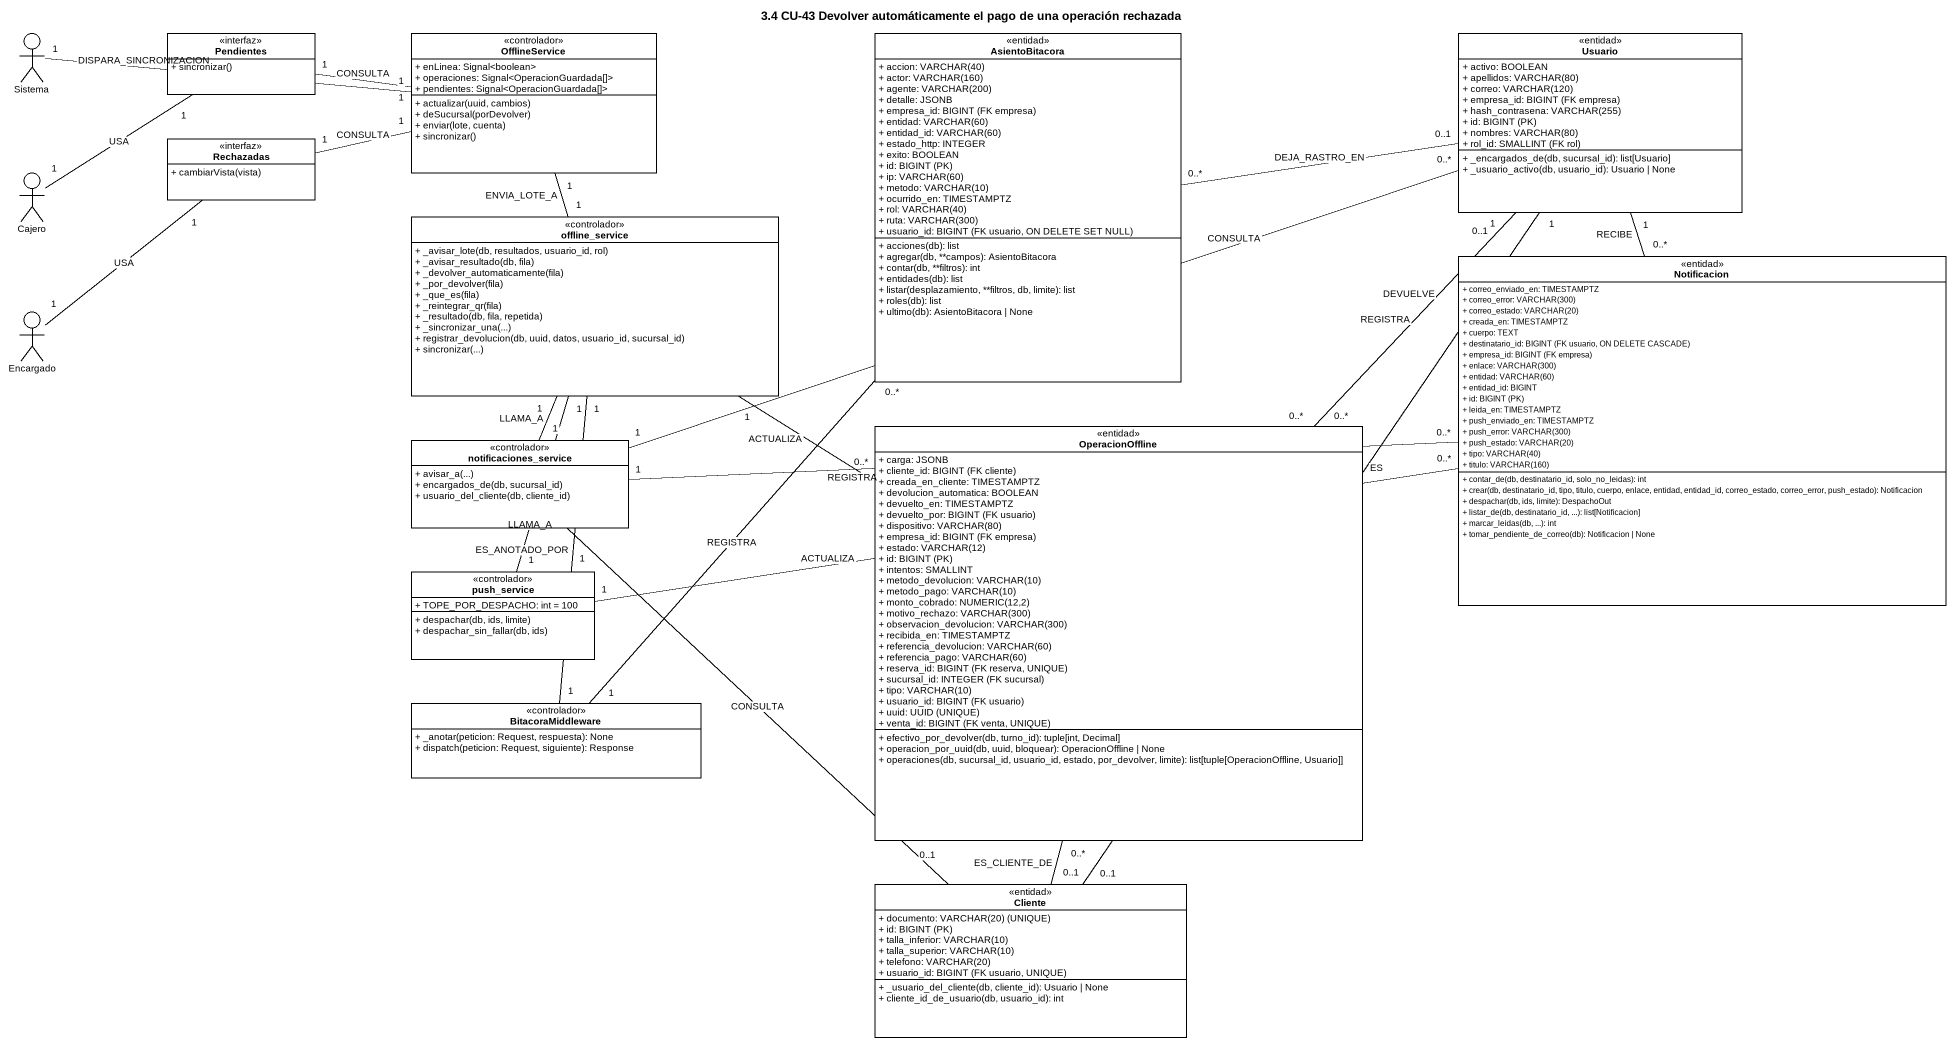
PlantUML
@startuml
title 3.4 CU-43 Devolver automáticamente el pago de una operación rechazada
allowmixing
hide circle
hide empty members
skinparam classAttributeIconSize 0
actor Sistema
class Pendientes <<interfaz>> {
  + sincronizar()
}
class OfflineService <<controlador>> {
  + enLinea: Signal<boolean>
  + operaciones: Signal<OperacionGuardada[]>
  + pendientes: Signal<OperacionGuardada[]>
  + actualizar(uuid, cambios)
  + deSucursal(porDevolver)
  + enviar(lote, cuenta)
  + sincronizar()
}
class AsientoBitacora <<entidad>> {
  {field} + accion: VARCHAR(40)
  {field} + actor: VARCHAR(160)
  {field} + agente: VARCHAR(200)
  + detalle: JSONB
  {field} + empresa_id: BIGINT (FK empresa)
  {field} + entidad: VARCHAR(60)
  {field} + entidad_id: VARCHAR(60)
  + estado_http: INTEGER
  + exito: BOOLEAN
  {field} + id: BIGINT (PK)
  {field} + ip: VARCHAR(60)
  {field} + metodo: VARCHAR(10)
  + ocurrido_en: TIMESTAMPTZ
  {field} + rol: VARCHAR(40)
  {field} + ruta: VARCHAR(300)
  {field} + usuario_id: BIGINT (FK usuario, ON DELETE SET NULL)
  + acciones(db): list
  + agregar(db, **campos): AsientoBitacora
  + contar(db, **filtros): int
  + entidades(db): list
  + listar(desplazamiento, **filtros, db, limite): list
  + roles(db): list
  + ultimo(db): AsientoBitacora | None
}
class Usuario <<entidad>> {
  + activo: BOOLEAN
  {field} + apellidos: VARCHAR(80)
  {field} + correo: VARCHAR(120)
  {field} + empresa_id: BIGINT (FK empresa)
  {field} + hash_contrasena: VARCHAR(255)
  {field} + id: BIGINT (PK)
  {field} + nombres: VARCHAR(80)
  {field} + rol_id: SMALLINT (FK rol)
  + _encargados_de(db, sucursal_id): list[Usuario]
  + _usuario_activo(db, usuario_id): Usuario | None
}
actor Cajero
class Rechazadas <<interfaz>> {
  + cambiarVista(vista)
}
class offline_service <<controlador>> {
  + _avisar_lote(db, resultados, usuario_id, rol)
  + _avisar_resultado(db, fila)
  + _devolver_automaticamente(fila)
  + _por_devolver(fila)
  + _que_es(fila)
  + _reintegrar_qr(fila)
  + _resultado(db, fila, repetida)
  + _sincronizar_una(...)
  + registrar_devolucion(db, uuid, datos, usuario_id, sucursal_id)
  + sincronizar(...)
}
class Notificacion <<entidad>> {
  + correo_enviado_en: TIMESTAMPTZ
  {field} + correo_error: VARCHAR(300)
  {field} + correo_estado: VARCHAR(20)
  + creada_en: TIMESTAMPTZ
  + cuerpo: TEXT
  {field} + destinatario_id: BIGINT (FK usuario, ON DELETE CASCADE)
  {field} + empresa_id: BIGINT (FK empresa)
  {field} + enlace: VARCHAR(300)
  {field} + entidad: VARCHAR(60)
  + entidad_id: BIGINT
  {field} + id: BIGINT (PK)
  + leida_en: TIMESTAMPTZ
  + push_enviado_en: TIMESTAMPTZ
  {field} + push_error: VARCHAR(300)
  {field} + push_estado: VARCHAR(20)
  {field} + tipo: VARCHAR(40)
  {field} + titulo: VARCHAR(160)
  + contar_de(db, destinatario_id, solo_no_leidas): int
  + crear(db, destinatario_id, tipo, titulo, cuerpo, enlace, entidad, entidad_id, correo_estado, correo_error, push_estado): Notificacion
  + despachar(db, ids, limite): DespachoOut
  + listar_de(db, destinatario_id, ...): list[Notificacion]
  + marcar_leidas(db, ...): int
  + tomar_pendiente_de_correo(db): Notificacion | None
}
actor Encargado
class notificaciones_service <<controlador>> {
  + avisar_a(...)
  + encargados_de(db, sucursal_id)
  + usuario_del_cliente(db, cliente_id)
}
class OperacionOffline <<entidad>> {
  + carga: JSONB
  {field} + cliente_id: BIGINT (FK cliente)
  + creada_en_cliente: TIMESTAMPTZ
  + devolucion_automatica: BOOLEAN
  + devuelto_en: TIMESTAMPTZ
  {field} + devuelto_por: BIGINT (FK usuario)
  {field} + dispositivo: VARCHAR(80)
  {field} + empresa_id: BIGINT (FK empresa)
  {field} + estado: VARCHAR(12)
  {field} + id: BIGINT (PK)
  + intentos: SMALLINT
  {field} + metodo_devolucion: VARCHAR(10)
  {field} + metodo_pago: VARCHAR(10)
  {field} + monto_cobrado: NUMERIC(12,2)
  {field} + motivo_rechazo: VARCHAR(300)
  {field} + observacion_devolucion: VARCHAR(300)
  + recibida_en: TIMESTAMPTZ
  {field} + referencia_devolucion: VARCHAR(60)
  {field} + referencia_pago: VARCHAR(60)
  {field} + reserva_id: BIGINT (FK reserva, UNIQUE)
  {field} + sucursal_id: INTEGER (FK sucursal)
  {field} + tipo: VARCHAR(10)
  {field} + usuario_id: BIGINT (FK usuario)
  {field} + uuid: UUID (UNIQUE)
  {field} + venta_id: BIGINT (FK venta, UNIQUE)
  + efectivo_por_devolver(db, turno_id): tuple[int, Decimal]
  + operacion_por_uuid(db, uuid, bloquear): OperacionOffline | None
  + operaciones(db, sucursal_id, usuario_id, estado, por_devolver, limite): list[tuple[OperacionOffline, Usuario]]
}
class push_service <<controlador>> {
  + TOPE_POR_DESPACHO: int = 100
  + despachar(db, ids, limite)
  + despachar_sin_fallar(db, ids)
}
class BitacoraMiddleware <<controlador>> {
  + _anotar(peticion: Request, respuesta): None
  + dispatch(peticion: Request, siguiente): Response
}
class Cliente <<entidad>> {
  {field} + documento: VARCHAR(20) (UNIQUE)
  {field} + id: BIGINT (PK)
  {field} + talla_inferior: VARCHAR(10)
  {field} + talla_superior: VARCHAR(10)
  {field} + telefono: VARCHAR(20)
  {field} + usuario_id: BIGINT (FK usuario, UNIQUE)
  + _usuario_del_cliente(db, cliente_id): Usuario | None
  + cliente_id_de_usuario(db, usuario_id): int
}
Sistema "1" -right- "1" OfflineService : DISPARA_SINCRONIZACION
Pendientes "1" -right- "1" OfflineService : CONSULTA
OfflineService "1" -- "1" offline_service : ENVIA_LOTE_A
Usuario "0..1" -left- "0..*" AsientoBitacora : DEJA_RASTRO_EN
Usuario "1" -- "0..*" Notificacion : RECIBE
Usuario "1" -- "0..*" OperacionOffline : REGISTRA
Usuario "0..1" -- "0..*" OperacionOffline : DEVUELVE
Usuario "1" -- "0..1" Cliente : ES
Cajero "1" -up- "1" Pendientes : USA
Rechazadas "1" -right- "1" OfflineService : CONSULTA
offline_service "1" -- "1" notificaciones_service : LLAMA_A
offline_service "1" -- "0..*" OperacionOffline : ACTUALIZA
offline_service "1" -- "1" push_service : LLAMA_A
offline_service "1" -- "1" BitacoraMiddleware : ES_ANOTADO_POR
Encargado "1" -up- "1" Rechazadas : USA
notificaciones_service "1" -right- "0..*" Usuario : CONSULTA
notificaciones_service "1" -right- "0..*" Notificacion : REGISTRA
notificaciones_service "1" -- "0..1" Cliente : CONSULTA
push_service "1" -right- "0..*" Notificacion : ACTUALIZA
BitacoraMiddleware "1" -up- "0..*" AsientoBitacora : REGISTRA
Cliente "0..1" -up- "0..*" OperacionOffline : ES_CLIENTE_DE
@enduml
